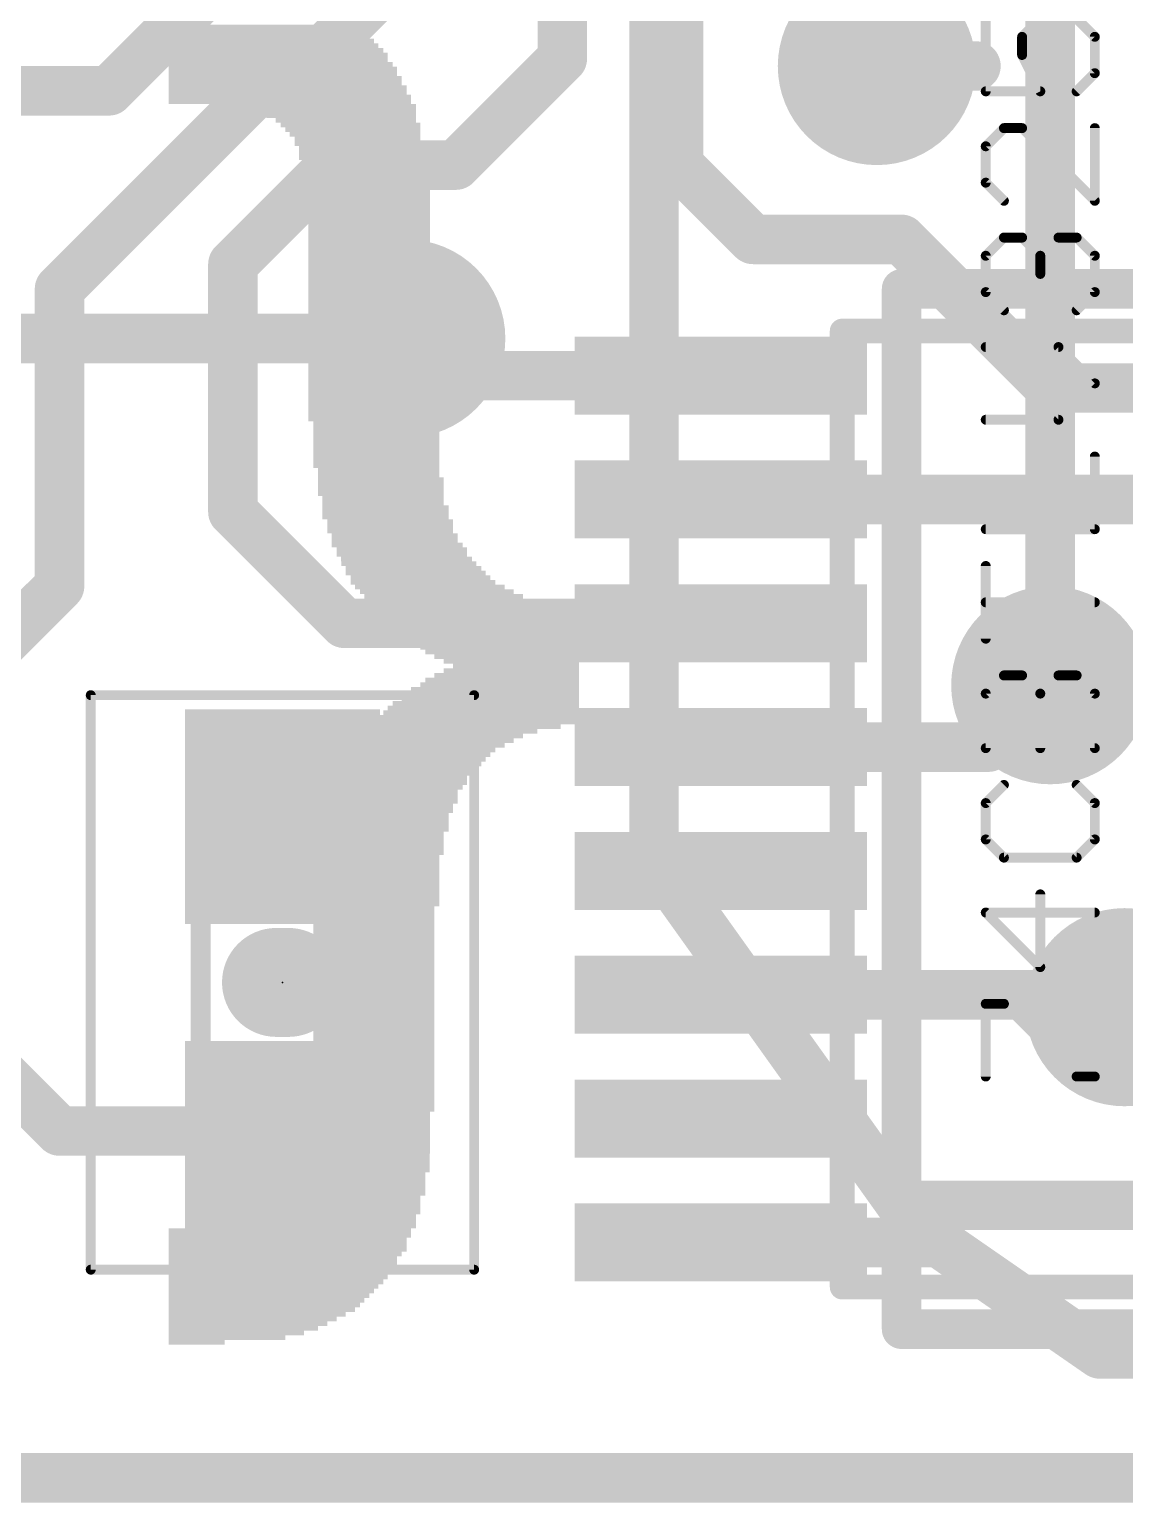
# Model space of a CAD drawing. Extents: x -15 to 92, y -11 to 29.
# Drawn here: x 18.39 to 24, y -0.13 to 7.43 of the extents above; entities that cross this region are included whole.
import ezdxf

# ---------------------------------------------------------------- set-up
doc = ezdxf.new("R2010")
doc.units = 0
for name, color, linetype in [('1', 22, 'CONTINUOUS'), ('16', 175, 'CONTINUOUS'), ('18', 82, 'CONTINUOUS'), ('20', 7, 'CONTINUOUS'), ('21', 253, 'CONTINUOUS'), ('22', 253, 'CONTINUOUS'), ('23', 7, 'CONTINUOUS'), ('27', 253, 'CONTINUOUS'), ('39', 22, 'CONTINUOUS'), ('51', 253, 'CONTINUOUS')]:
    doc.layers.add(name, color=color, linetype=linetype)

# ---------------------------------------------------------------- blocks, each defined once
blk = doc.blocks.new('RECT')
blk.add_solid([(-0.5, -0.5), (0.5, -0.5), (-0.5, 0.5), (0.5, 0.5)])
blk = doc.blocks.new('ROUNDV')
at = {"const_width": 0.5}
blk.add_lwpolyline([(0, -0.25, 1), (0, 0.25, 1), (0, -0.25)], format="xyb", dxfattribs=at)

msp = doc.modelspace()

# ---------------------------------------------------------------- linework, layer by layer
at = {"layer": '1', "const_width": 0.254}
for points in [[(21.12, 7.277), (21.12, 8.805)], [(19.431, 7.747), (18.796, 7.112)], [(20.32, 7.747), (19.812, 7.239)], [(21.717, 7.62), (21.717, 6.731)], [(20.574, 6.731), (21.12, 7.277)], [(19.685, 7.239), (18.542, 6.096)], [(19.812, 7.239), (19.685, 7.239)], [(23.241, 7.239), (22.733, 7.239)], [(18.796, 7.112), (15.875, 7.112)], [(19.431, 6.223), (19.939, 6.731)], [(19.939, 6.731), (20.574, 6.731)], [(21.717, 6.731), (22.098, 6.35)], [(22.098, 6.35), (22.86, 6.35)], [(22.86, 6.35), (23.622, 5.588)], [(19.431, 4.953), (19.431, 6.223)], [(18.542, 6.096), (18.542, 4.572)], [(20.5105, 5.6515), (20.32, 5.842)], [(21.9329, 5.6515), (20.5105, 5.6515)], [(23.622, 5.588), (24.765, 5.588)], [(24.1396, 5.0165), (21.9329, 5.0165)], [(20.0025, 4.3815), (19.431, 4.953)], [(18.542, 4.572), (17.399, 3.429)], [(20.0025, 4.3815), (21.9329, 4.3815)], [(23.622, 4.064), (23.3045, 3.7465)], [(23.3045, 3.7465), (21.9329, 3.7465)], [(21.9329, 2.4765), (23.8125, 2.4765)], [(23.8125, 2.4765), (24.003, 2.413)], [(18.226, 2.094), (18.542, 1.778)], [(18.542, 1.778), (19.597, 1.778)], [(19.597, 1.778), (19.685, 1.69)], [(21.9329, 1.2065), (23.0505, 1.2065)], [(23.0505, 1.2065), (23.876, 0.635)], [(23.876, 0.635), (29.464, 0.635)], [(46.99, 0), (0, 0)]]:
    msp.add_lwpolyline(points, dxfattribs=at)
at = {"layer": '1', "const_width": 0.127}
for points in [[(21.1649, 7.2321, 1), (21.0751, 7.3219)], [(19.685, 7.3025, 1), (19.685, 7.1755)], [(19.7299, 7.1941, 1), (19.6401, 7.2839)], [(19.7671, 7.2839, 1), (19.8569, 7.1941)], [(19.812, 7.1755, 1), (19.812, 7.3025)], [(21.0565, 7.277, 1), (21.1835, 7.277)], [(22.733, 7.3025, 1), (22.733, 7.1755)], [(23.241, 7.1755, 1), (23.241, 7.3025)], [(18.7511, 7.1569, 1), (18.8409, 7.0671)], [(18.796, 7.0485, 1), (18.796, 7.1755)], [(19.939, 6.7945, 1), (19.939, 6.6675)], [(19.9839, 6.6861, 1), (19.8941, 6.7759)], [(20.5291, 6.7759, 1), (20.6189, 6.6861)], [(20.574, 6.6675, 1), (20.574, 6.7945)], [(21.7619, 6.7759, 1), (21.6721, 6.6861)], [(21.6535, 6.731, 1), (21.7805, 6.731)], [(22.098, 6.4135, 1), (22.098, 6.2865)], [(22.0531, 6.3051, 1), (22.1429, 6.3949)], [(22.9049, 6.3949, 1), (22.8151, 6.3051)], [(22.86, 6.2865, 1), (22.86, 6.4135)], [(19.4945, 6.223, 1), (19.3675, 6.223)], [(19.3861, 6.2679, 1), (19.4759, 6.1781)], [(18.6055, 6.096, 1), (18.4785, 6.096)], [(18.4971, 6.1409, 1), (18.5869, 6.0511)], [(20.3649, 5.8869, 1), (20.2751, 5.7971)], [(20.5105, 5.715, 1), (20.5105, 5.588)], [(20.4656, 5.6066, 1), (20.5554, 5.6964)], [(21.9329, 5.588, 1), (21.9329, 5.715)], [(23.622, 5.6515, 1), (23.622, 5.5245)], [(23.5771, 5.5431, 1), (23.6669, 5.6329)], [(21.9329, 5.08, 1), (21.9329, 4.953)], [(19.4759, 4.9979, 1), (19.3861, 4.9081)], [(19.3675, 4.953, 1), (19.4945, 4.953)], [(18.5869, 4.5271, 1), (18.4971, 4.6169)], [(18.4785, 4.572, 1), (18.6055, 4.572)], [(20.0025, 4.445, 1), (20.0025, 4.318)], [(19.9576, 4.3366, 1), (20.0474, 4.4264)], [(21.9329, 4.318, 1), (21.9329, 4.445)], [(23.6669, 4.0191, 1), (23.5771, 4.1089)], [(21.9329, 3.81, 1), (21.9329, 3.683)], [(23.2596, 3.7914, 1), (23.3494, 3.7016)], [(23.3045, 3.683, 1), (23.3045, 3.81)], [(21.9329, 2.54, 1), (21.9329, 2.413)], [(23.8326, 2.5367, 1), (23.7924, 2.4163)], [(23.8125, 2.413, 1), (23.8125, 2.54)], [(23.9829, 2.3528, 1), (24.0231, 2.4732)], [(18.542, 1.8415, 1), (18.542, 1.7145)], [(19.6419, 1.8229, 1), (19.5521, 1.7331)], [(19.597, 1.7145, 1), (19.597, 1.8415)], [(18.4971, 1.7331, 1), (18.5869, 1.8229)], [(19.6401, 1.6451, 1), (19.7299, 1.7349)], [(21.9329, 1.27, 1), (21.9329, 1.143)], [(23.0866, 1.2587, 1), (23.0144, 1.1543)], [(23.0505, 1.143, 1), (23.0505, 1.27)], [(23.876, 0.6985, 1), (23.876, 0.5715)], [(23.8399, 0.5828, 1), (23.9121, 0.6872)]]:
    msp.add_lwpolyline(points, format="xyb", dxfattribs=at)
at = {"layer": '16', "const_width": 0.254}
for points in [[(23.622, 9.906), (23.622, 4.064)], [(21.59, 9.525), (21.59, 3.175)], [(20.32, 5.842), (10.033, 5.842)], [(24.003, 2.413), (24.511, 3.81)], [(21.59, 3.175), (22.86, 1.397)], [(22.86, 1.397), (27.94, 1.397)], [(46.99, 0), (0, 0)]]:
    msp.add_lwpolyline(points, dxfattribs=at)
at = {"layer": '16', "const_width": 0.127}
for points in [[(20.32, 5.7785, 1), (20.32, 5.9055)], [(23.5585, 4.064, 1), (23.6855, 4.064)], [(21.6417, 3.2119, 1), (21.5383, 3.1381)], [(21.5265, 3.175, 1), (21.6535, 3.175)], [(23.9433, 2.4347, 1), (24.0627, 2.3913)], [(22.86, 1.4605, 1), (22.86, 1.3335)], [(22.8083, 1.3601, 1), (22.9117, 1.4339)]]:
    msp.add_lwpolyline(points, format="xyb", dxfattribs=at)
at = {"layer": '20', "const_width": 0.2032}
msp.add_lwpolyline([(0, 0), (46.99, 0)], dxfattribs=at)
at = {"layer": '21'}
for points, const_width in [([(26.162, 6.096), (22.86, 6.096)], 0.2032), ([(22.86, 6.096), (22.86, 0.762)], 0.2032), ([(19.7155, 2.54), (19.6545, 2.54)], 0.5588), ([(22.86, 0.762), (26.162, 0.762)], 0.2032)]:
    msp.add_lwpolyline(points, dxfattribs=dict(at, const_width=const_width))
for points, const_width in [([(22.86, 6.1468, 1), (22.86, 6.0452)], 0.1016), ([(22.9108, 6.096, 1), (22.8092, 6.096)], 0.1016), ([(19.6545, 2.6797, 1), (19.6545, 2.4003)], 0.2794), ([(19.7155, 2.4003, 1), (19.7155, 2.6797)], 0.2794), ([(22.86, 0.8128, 1), (22.86, 0.7112)], 0.1016), ([(22.8092, 0.762, 1), (22.9108, 0.762)], 0.1016)]:
    msp.add_lwpolyline(points, format="xyb", dxfattribs=dict(at, const_width=const_width))
at = {"layer": '23'}
msp.add_point((19.685, 2.54), dxfattribs=at)
at = {"layer": '27', "const_width": 0.0508}
for points in [[(23.2913, 7.482), (23.2913, 7.1092)], [(23.4778, 7.3888), (23.571, 7.482)], [(23.7574, 7.482), (23.8506, 7.3888)], [(23.4778, 7.2956), (23.4778, 7.3888)], [(23.8506, 7.3888), (23.8506, 7.2024)], [(23.571, 7.1092), (23.4778, 7.2956)], [(23.8506, 7.2024), (23.7574, 7.1092)], [(23.2913, 7.1092), (23.571, 7.1092)], [(23.3845, 6.9207), (23.2913, 6.8275)], [(23.4778, 6.9207), (23.3845, 6.9207)], [(23.8506, 6.5479), (23.4778, 6.9207)], [(23.8506, 6.9207), (23.8506, 6.5479)], [(23.2913, 6.8275), (23.2913, 6.6411)], [(23.2913, 6.6411), (23.3845, 6.5479)], [(23.2913, 6.2662), (23.3845, 6.3594)], [(23.3845, 6.3594), (23.4778, 6.3594)], [(23.4778, 6.3594), (23.571, 6.2662)], [(23.571, 6.2662), (23.6642, 6.3594)], [(23.6642, 6.3594), (23.7574, 6.3594)], [(23.7574, 6.3594), (23.8506, 6.2662)], [(23.2913, 6.0798), (23.2913, 6.2662)], [(23.571, 6.2662), (23.571, 6.173)], [(23.8506, 6.2662), (23.8506, 6.0798)], [(23.3845, 5.9866), (23.2913, 6.0798)], [(23.8506, 6.0798), (23.7574, 5.9866)], [(23.6642, 5.7981), (23.2913, 5.7981)], [(23.8506, 5.6117), (23.6642, 5.7981)], [(23.6642, 5.4253), (23.8506, 5.6117)], [(23.2913, 5.4253), (23.6642, 5.4253)], [(23.8506, 4.8639), (23.8506, 5.2368)], [(23.2913, 4.8639), (23.8506, 4.8639)], [(23.2913, 4.3026), (23.2913, 4.6755)], [(23.8506, 4.4891), (23.2913, 4.4891)], [(23.2913, 4.021), (23.3845, 4.1142)], [(23.3845, 4.1142), (23.4778, 4.1142)], [(23.4778, 4.1142), (23.571, 4.021)], [(23.571, 4.021), (23.6642, 4.1142)], [(23.6642, 4.1142), (23.7574, 4.1142)], [(23.7574, 4.1142), (23.8506, 4.021)], [(23.2913, 3.7413), (23.2913, 4.021)], [(23.571, 3.7413), (23.571, 4.021)], [(23.8506, 4.021), (23.8506, 3.7413)], [(23.8506, 3.7413), (23.2913, 3.7413)], [(23.3845, 3.5529), (23.2913, 3.4597)], [(23.8506, 3.4597), (23.7574, 3.5529)], [(23.2913, 3.4597), (23.2913, 3.2732)], [(23.8506, 3.2732), (23.8506, 3.4597)], [(23.2913, 3.2732), (23.3845, 3.18)], [(23.7574, 3.18), (23.8506, 3.2732)], [(23.3845, 3.18), (23.7574, 3.18)], [(23.571, 2.6187), (23.571, 2.9916)], [(23.8506, 2.8983), (23.2913, 2.8983)], [(23.2913, 2.8983), (23.571, 2.6187)], [(23.2913, 2.0574), (23.2913, 2.4303)], [(23.2913, 2.4303), (23.3845, 2.4303)], [(23.3845, 2.4303), (23.7574, 2.0574)], [(23.7574, 2.0574), (23.8506, 2.0574)]]:
    msp.add_lwpolyline(points, dxfattribs=at)
at = {"layer": '27', "const_width": 0.0254}
for points in [[(23.4904, 7.3888, 1), (23.4651, 7.3888)], [(23.4688, 7.3978, 1), (23.4867, 7.3798)], [(23.8633, 7.3888, 1), (23.8379, 7.3888)], [(23.8416, 7.3798, 1), (23.8596, 7.3978)], [(23.4891, 7.3013, 1), (23.4664, 7.2899)], [(23.4651, 7.2956, 1), (23.4904, 7.2956)], [(23.8379, 7.2024, 1), (23.8633, 7.2024)], [(23.8596, 7.1934, 1), (23.8416, 7.2114)], [(23.2913, 7.1219, 1), (23.2913, 7.0965)], [(23.2786, 7.1092, 1), (23.304, 7.1092)], [(23.5596, 7.1035, 1), (23.5823, 7.1149)], [(23.571, 7.0965, 1), (23.571, 7.1219)], [(23.7484, 7.1182, 1), (23.7664, 7.1002)], [(23.3845, 6.9334, 1), (23.3845, 6.908)], [(23.3935, 6.9117, 1), (23.3756, 6.9297)], [(23.4867, 6.9297, 1), (23.4688, 6.9117)], [(23.4778, 6.908, 1), (23.4778, 6.9334)], [(23.8633, 6.9207, 1), (23.8379, 6.9207)], [(23.304, 6.8275, 1), (23.2786, 6.8275)], [(23.2823, 6.8365, 1), (23.3003, 6.8185)], [(23.3003, 6.6501, 1), (23.2823, 6.6321)], [(23.2786, 6.6411, 1), (23.304, 6.6411)], [(23.3756, 6.5389, 1), (23.3935, 6.5569)], [(23.8379, 6.5479, 1), (23.8633, 6.5479)], [(23.8416, 6.5389, 1), (23.8596, 6.5569)], [(23.3845, 6.3721, 1), (23.3845, 6.3467)], [(23.3935, 6.3504, 1), (23.3756, 6.3684)], [(23.4867, 6.3684, 1), (23.4688, 6.3504)], [(23.4778, 6.3467, 1), (23.4778, 6.3721)], [(23.6642, 6.3721, 1), (23.6642, 6.3467)], [(23.6732, 6.3504, 1), (23.6552, 6.3684)], [(23.7664, 6.3684, 1), (23.7484, 6.3504)], [(23.7574, 6.3467, 1), (23.7574, 6.3721)], [(23.304, 6.2662, 1), (23.2786, 6.2662)], [(23.2823, 6.2752, 1), (23.3003, 6.2572)], [(23.5837, 6.2662, 1), (23.5583, 6.2662)], [(23.562, 6.2752, 1), (23.5799, 6.2572)], [(23.562, 6.2572, 1), (23.5799, 6.2752)], [(23.8633, 6.2662, 1), (23.8379, 6.2662)], [(23.8416, 6.2572, 1), (23.8596, 6.2752)], [(23.5583, 6.173, 1), (23.5837, 6.173)], [(23.3003, 6.0888, 1), (23.2823, 6.0708)], [(23.2786, 6.0798, 1), (23.304, 6.0798)], [(23.8379, 6.0798, 1), (23.8633, 6.0798)], [(23.8596, 6.0708, 1), (23.8416, 6.0888)], [(23.3756, 5.9776, 1), (23.3935, 5.9955)], [(23.7484, 5.9955, 1), (23.7664, 5.9776)], [(23.2913, 5.8108, 1), (23.2913, 5.7854)], [(23.6732, 5.8071, 1), (23.6552, 5.7891)], [(23.6642, 5.7854, 1), (23.6642, 5.8108)], [(23.8596, 5.6027, 1), (23.8416, 5.6207)], [(23.8416, 5.6027, 1), (23.8596, 5.6207)], [(23.2913, 5.438, 1), (23.2913, 5.4126)], [(23.6552, 5.4342, 1), (23.6732, 5.4163)], [(23.6642, 5.4126, 1), (23.6642, 5.438)], [(23.8633, 5.2368, 1), (23.8379, 5.2368)], [(23.2913, 4.8766, 1), (23.2913, 4.8512)], [(23.8379, 4.8639, 1), (23.8633, 4.8639)], [(23.8506, 4.8512, 1), (23.8506, 4.8766)], [(23.304, 4.6755, 1), (23.2786, 4.6755)], [(23.2913, 4.5018, 1), (23.2913, 4.4764)], [(23.8506, 4.4764, 1), (23.8506, 4.5018)], [(23.2786, 4.3026, 1), (23.304, 4.3026)], [(23.3845, 4.1269, 1), (23.3845, 4.1015)], [(23.3935, 4.1052, 1), (23.3756, 4.1232)], [(23.4867, 4.1232, 1), (23.4688, 4.1052)], [(23.4778, 4.1015, 1), (23.4778, 4.1269)], [(23.6642, 4.1269, 1), (23.6642, 4.1015)], [(23.6732, 4.1052, 1), (23.6552, 4.1232)], [(23.7664, 4.1232, 1), (23.7484, 4.1052)], [(23.7574, 4.1015, 1), (23.7574, 4.1269)], [(23.304, 4.021, 1), (23.2786, 4.021)], [(23.2823, 4.0299, 1), (23.3003, 4.012)], [(23.5837, 4.021, 1), (23.5583, 4.021)], [(23.562, 4.0299, 1), (23.5799, 4.012)], [(23.562, 4.012, 1), (23.5799, 4.0299)], [(23.8633, 4.021, 1), (23.8379, 4.021)], [(23.8416, 4.012, 1), (23.8596, 4.0299)], [(23.2913, 3.754, 1), (23.2913, 3.7286)], [(23.2786, 3.7413, 1), (23.304, 3.7413)], [(23.5583, 3.7413, 1), (23.5837, 3.7413)], [(23.8379, 3.7413, 1), (23.8633, 3.7413)], [(23.8506, 3.7286, 1), (23.8506, 3.754)], [(23.3935, 3.5439, 1), (23.3756, 3.5618)], [(23.7664, 3.5618, 1), (23.7484, 3.5439)], [(23.304, 3.4597, 1), (23.2786, 3.4597)], [(23.2823, 3.4686, 1), (23.3003, 3.4507)], [(23.8633, 3.4597, 1), (23.8379, 3.4597)], [(23.8416, 3.4507, 1), (23.8596, 3.4686)], [(23.3003, 3.2822, 1), (23.2823, 3.2643)], [(23.2786, 3.2732, 1), (23.304, 3.2732)], [(23.8379, 3.2732, 1), (23.8633, 3.2732)], [(23.8596, 3.2643, 1), (23.8416, 3.2822)], [(23.3845, 3.1927, 1), (23.3845, 3.1673)], [(23.3756, 3.171, 1), (23.3935, 3.189)], [(23.7484, 3.189, 1), (23.7664, 3.171)], [(23.7574, 3.1673, 1), (23.7574, 3.1927)], [(23.5837, 2.9916, 1), (23.5583, 2.9916)], [(23.2913, 2.911, 1), (23.2913, 2.8856)], [(23.3003, 2.9073, 1), (23.2823, 2.8894)], [(23.8506, 2.8856, 1), (23.8506, 2.911)], [(23.5583, 2.6187, 1), (23.5837, 2.6187)], [(23.562, 2.6097, 1), (23.5799, 2.6277)], [(23.304, 2.4303, 1), (23.2786, 2.4303)], [(23.2913, 2.443, 1), (23.2913, 2.4175)], [(23.3935, 2.4392, 1), (23.3756, 2.4213)], [(23.3845, 2.4175, 1), (23.3845, 2.443)], [(23.2786, 2.0574, 1), (23.304, 2.0574)], [(23.7574, 2.0701, 1), (23.7574, 2.0447)], [(23.7484, 2.0484, 1), (23.7664, 2.0664)], [(23.8506, 2.0447, 1), (23.8506, 2.0701)]]:
    msp.add_lwpolyline(points, format="xyb", dxfattribs=at)
at = {"layer": '39', "const_width": 0.0508}
for points in [[(18.702, 1.067), (18.702, 4.013)], [(18.702, 4.013), (20.668, 4.013)], [(20.668, 4.013), (20.668, 1.067)], [(20.668, 1.067), (18.702, 1.067)]]:
    msp.add_lwpolyline(points, dxfattribs=at)
at = {"layer": '39', "const_width": 0.0254}
for points in [[(18.7147, 4.013, 1), (18.6893, 4.013)], [(18.702, 4.0257, 1), (18.702, 4.0003)], [(20.6807, 4.013, 1), (20.6553, 4.013)], [(20.668, 4.0003, 1), (20.668, 4.0257)], [(18.702, 1.0797, 1), (18.702, 1.0543)], [(18.6893, 1.067, 1), (18.7147, 1.067)], [(20.6553, 1.067, 1), (20.6807, 1.067)], [(20.668, 1.0543, 1), (20.668, 1.0797)]]:
    msp.add_lwpolyline(points, format="xyb", dxfattribs=at)
at = {"layer": '51'}
for points, const_width in [([(22.5552, 5.9119, 1), (22.5552, 5.8484)], 0.0635), ([(22.587, 5.8801, 1), (22.5235, 5.8801)], 0.0635), ([(19.2914, 2.896, 1), (19.2406, 2.896)], 0.0508), ([(20.1424, 2.896, 1), (20.0916, 2.896)], 0.0508), ([(19.2406, 2.184, 1), (19.2914, 2.184)], 0.0508), ([(20.0916, 2.184, 1), (20.1424, 2.184)], 0.0508), ([(22.5552, 1.0096, 1), (22.5552, 0.9462)], 0.0635), ([(22.5235, 0.9779, 1), (22.587, 0.9779)], 0.0635)]:
    msp.add_lwpolyline(points, format="xyb", dxfattribs=dict(at, const_width=const_width))
for points, const_width in [([(22.5552, 0.9779), (22.5552, 5.8801)], 0.127), ([(22.5552, 5.8801), (26.4668, 5.8801)], 0.127), ([(19.266, 2.896), (19.266, 2.184)], 0.1016), ([(20.117, 2.896), (20.117, 2.184)], 0.1016), ([(26.4668, 0.9779), (22.5552, 0.9779)], 0.127)]:
    msp.add_lwpolyline(points, dxfattribs=dict(at, const_width=const_width))

# ---------------------------------------------------------------- block references
at = {"layer": '1', "xscale": 0.4, "yscale": 1.5, "rotation": 90}
for p in [(21.9329, 5.6515), (21.9329, 5.0165), (21.9329, 4.3815), (21.9329, 3.7465), (21.9329, 3.1115), (21.9329, 2.4765), (21.9329, 1.8415), (21.9329, 1.2065)]:
    msp.add_blockref('RECT', p, dxfattribs=at)
at = {"layer": '1', "xscale": 1.1, "rotation": 270}
for p in [(19.685, 3.39), (19.685, 1.69)]:
    msp.add_blockref('RECT', p, dxfattribs=at)
at = {"layer": '18', "xscale": 1.016, "yscale": 1.016}
for p in [(22.733, 7.239), (22.733, 7.239), (20.32, 5.842), (20.32, 5.842), (23.622, 4.064), (23.622, 4.064), (24.003, 2.413), (24.003, 2.413)]:
    msp.add_blockref('ROUNDV', p, dxfattribs=at)
at = {"layer": '22'}
for p, xscale, yscale in [((19.5796, 7.4385), 0.955, 0.0239), ((19.6038, 7.4146), 1.0033, 0.0239), ((19.6165, 7.3907), 1.0287, 0.0239), ((19.6279, 7.3667), 1.0516, 0.0241), ((19.6393, 7.3427), 1.0744, 0.0239), ((19.652, 7.3189), 1.0998, 0.0239), ((19.6635, 7.295), 1.1227, 0.0239), ((19.6635, 7.2711), 1.1227, 0.0239), ((19.6762, 7.2472), 1.1481, 0.0239), ((19.6876, 7.2232), 1.1709, 0.0241), ((19.6876, 7.1992), 1.1709, 0.0239), ((19.699, 7.1754), 1.1938, 0.0239), ((19.699, 7.1515), 1.1938, 0.0239), ((19.7117, 7.1276), 1.2192, 0.0239), ((19.7117, 7.1037), 1.2192, 0.0239), ((19.7232, 7.0797), 1.2421, 0.0241), ((19.7232, 7.0557), 1.2421, 0.0239), ((19.8667, 7.0318), 1.0058, 0.0239), ((19.9505, 7.008), 0.8382, 0.0239), ((19.986, 6.9841), 0.7671, 0.0239), ((20.0102, 6.9602), 0.7188, 0.0239), ((20.0343, 6.9363), 0.7163, 0.0239), ((20.0457, 6.9123), 0.6934, 0.0241), ((20.0572, 6.8883), 0.6706, 0.0239), ((20.0699, 6.8645), 0.6452, 0.0239), ((20.0826, 6.8406), 0.6706, 0.0239), ((20.094, 6.8167), 0.6477, 0.0239), ((20.094, 6.7928), 0.6477, 0.0239), ((20.094, 6.7688), 0.6477, 0.0241), ((20.1067, 6.7448), 0.6223, 0.0239), ((20.1067, 6.7209), 0.6223, 0.0239), ((20.1067, 6.6971), 0.6223, 0.0239), ((20.1067, 6.6732), 0.6223, 0.0239), ((20.1181, 6.6493), 0.6452, 0.0239), ((20.1296, 6.6253), 0.6223, 0.0241), ((20.1296, 6.6013), 0.6223, 0.0239), ((20.1296, 6.5774), 0.6223, 0.0239), ((20.1296, 6.5536), 0.6223, 0.0239), ((20.1296, 6.5297), 0.6223, 0.0239), ((20.1296, 6.5058), 0.6223, 0.0239), ((20.1296, 6.4818), 0.6223, 0.0241), ((20.1296, 6.4578), 0.6223, 0.0239), ((20.1296, 6.4339), 0.6223, 0.0239), ((20.1296, 6.41), 0.6223, 0.0239), ((20.1296, 6.3862), 0.6223, 0.0239), ((20.1296, 6.3623), 0.6223, 0.0239), ((20.1296, 6.3383), 0.6223, 0.0241), ((20.1296, 6.3143), 0.6223, 0.0239), ((20.1296, 6.2904), 0.6223, 0.0239), ((20.141, 6.2665), 0.6452, 0.0239), ((20.141, 6.2427), 0.6452, 0.0239), ((20.141, 6.2188), 0.6452, 0.0239), ((20.141, 6.1948), 0.6452, 0.0241), ((20.141, 6.1708), 0.6452, 0.0239), ((20.141, 6.1469), 0.6452, 0.0239), ((20.141, 6.123), 0.6452, 0.0239), ((20.141, 6.0991), 0.6452, 0.0239), ((20.141, 6.0753), 0.6452, 0.0239), ((20.141, 6.0514), 0.6452, 0.0239), ((20.141, 6.0274), 0.6452, 0.0241), ((20.141, 6.0034), 0.6452, 0.0239), ((20.141, 5.9795), 0.6452, 0.0239), ((20.141, 5.9556), 0.6452, 0.0239), ((20.141, 5.9318), 0.6452, 0.0239), ((20.141, 5.9079), 0.6452, 0.0239), ((20.141, 5.8839), 0.6452, 0.0241), ((20.141, 5.8599), 0.6452, 0.0239), ((20.141, 5.836), 0.6452, 0.0239), ((20.141, 5.8121), 0.6452, 0.0239), ((20.141, 5.7883), 0.6452, 0.0239), ((20.141, 5.7644), 0.6452, 0.0239), ((20.141, 5.7404), 0.6452, 0.0241), ((20.141, 5.7164), 0.6452, 0.0239), ((20.141, 5.6925), 0.6452, 0.0239), ((20.141, 5.6686), 0.6452, 0.0239), ((20.141, 5.6447), 0.6452, 0.0239), ((20.141, 5.6209), 0.6452, 0.0239), ((20.141, 5.5969), 0.6452, 0.0241), ((20.141, 5.5729), 0.6452, 0.0239), ((20.141, 5.549), 0.6452, 0.0239), ((20.141, 5.5251), 0.6452, 0.0239), ((20.141, 5.5012), 0.6452, 0.0239), ((20.141, 5.4774), 0.6452, 0.0239), ((20.141, 5.4534), 0.6452, 0.0241), ((20.141, 5.4294), 0.6452, 0.0239), ((20.1537, 5.4055), 0.6198, 0.0239), ((20.1664, 5.3816), 0.6452, 0.0239), ((20.1664, 5.3577), 0.6452, 0.0239), ((20.1664, 5.3338), 0.6452, 0.0239), ((20.1664, 5.31), 0.6452, 0.0239), ((20.1664, 5.286), 0.6452, 0.0241), ((20.1664, 5.262), 0.6452, 0.0239), ((20.1664, 5.2381), 0.6452, 0.0239), ((20.1664, 5.2142), 0.6452, 0.0239), ((20.1664, 5.1903), 0.6452, 0.0239), ((20.1778, 5.1665), 0.6223, 0.0239), ((20.1778, 5.1425), 0.6223, 0.0241), ((20.1892, 5.1185), 0.6452, 0.0239), ((20.1892, 5.0946), 0.6452, 0.0239), ((20.1892, 5.0707), 0.6452, 0.0239), ((20.1892, 5.0468), 0.6452, 0.0239), ((20.2007, 5.023), 0.6223, 0.0239), ((20.2007, 4.999), 0.6223, 0.0241), ((20.2134, 4.9749), 0.6477, 0.0239), ((20.2134, 4.9511), 0.6477, 0.0239), ((20.2134, 4.9272), 0.6477, 0.0239), ((20.2375, 4.9033), 0.6452, 0.0239), ((20.2375, 4.8794), 0.6452, 0.0239), ((20.2375, 4.8554), 0.6452, 0.0241), ((20.2604, 4.8314), 0.6452, 0.0239), ((20.2604, 4.8076), 0.6452, 0.0239), ((20.2731, 4.7837), 0.6706, 0.0239), ((20.2972, 4.7598), 0.668, 0.0239), ((20.2972, 4.7359), 0.668, 0.0239), ((20.3213, 4.7119), 0.6706, 0.0241), ((20.3328, 4.6879), 0.6934, 0.0239), ((20.3569, 4.6641), 0.696, 0.0239), ((20.3683, 4.6402), 0.7188, 0.0239), ((20.3924, 4.6163), 0.7163, 0.0239), ((20.4051, 4.5924), 0.7417, 0.0239), ((20.4407, 4.5684), 0.7671, 0.0241), ((20.4763, 4.5444), 0.7874, 0.0239), ((20.5118, 4.5205), 0.8128, 0.0239), ((20.5487, 4.4967), 0.8865, 0.0239), ((20.621, 4.4728), 0.9804, 0.0239), ((20.6795, 4.4489), 1.0516, 0.0239), ((20.6909, 4.425), 1.0287, 0.0239), ((20.7036, 4.401), 1.0033, 0.0241), ((20.715, 4.377), 0.9804, 0.0239), ((20.7277, 4.3532), 0.955, 0.0239), ((20.7506, 4.3293), 0.9093, 0.0239), ((20.7633, 4.3054), 0.8839, 0.0239), ((20.7747, 4.2815), 0.8611, 0.0239), ((20.7988, 4.2575), 0.8128, 0.0241), ((20.8115, 4.2335), 0.7874, 0.0239), ((20.8344, 4.2096), 0.7417, 0.0239), ((20.8585, 4.1858), 0.6934, 0.0239), ((20.8827, 4.1619), 0.6452, 0.0239), ((20.8115, 4.09), 0.7874, 0.0239), ((20.8344, 4.114), 0.7417, 0.0241), ((20.8585, 4.138), 0.6934, 0.0239), ((20.7506, 3.9945), 0.9093, 0.0239), ((20.7633, 4.0184), 0.8839, 0.0239), ((20.7747, 4.0423), 0.8611, 0.0239), ((20.7988, 4.0661), 0.8128, 0.0239), ((20.7036, 3.9226), 1.0033, 0.0239), ((20.715, 3.9465), 0.9804, 0.0239), ((20.7277, 3.9705), 0.955, 0.0241), ((20.621, 3.851), 0.9804, 0.0239), ((20.6795, 3.8749), 1.0516, 0.0239), ((20.6909, 3.8988), 1.0287, 0.0239), ((20.4763, 3.7791), 0.7874, 0.0239), ((20.5118, 3.803), 0.8128, 0.0239), ((20.5614, 3.827), 0.8611, 0.0241), ((20.3924, 3.7075), 0.7163, 0.0239), ((20.4407, 3.7552), 0.7671, 0.0239), ((20.4166, 3.7314), 0.7188, 0.0239), ((20.3569, 3.6595), 0.696, 0.0239), ((20.3442, 3.6356), 0.6706, 0.0239), ((20.381, 3.6835), 0.6934, 0.0241), ((20.2972, 3.564), 0.668, 0.0239), ((20.2858, 3.5401), 0.6452, 0.0239), ((20.3213, 3.6117), 0.6706, 0.0239), ((20.3086, 3.5879), 0.6452, 0.0239), ((20.2604, 3.5161), 0.6452, 0.0241), ((20.2604, 3.4921), 0.6452, 0.0239), ((20.2604, 3.4682), 0.6452, 0.0239), ((20.2375, 3.4443), 0.6452, 0.0239), ((20.2375, 3.4205), 0.6452, 0.0239), ((20.2261, 3.3966), 0.6223, 0.0239), ((20.2134, 3.3486), 0.6477, 0.0239), ((20.2134, 3.3247), 0.6477, 0.0239), ((20.2261, 3.3726), 0.6223, 0.0241), ((20.2007, 3.3008), 0.6223, 0.0239), ((20.2007, 3.277), 0.6223, 0.0239), ((20.2007, 3.2531), 0.6223, 0.0239), ((20.1892, 3.2291), 0.6452, 0.0241), ((20.1892, 3.2051), 0.6452, 0.0239), ((20.1778, 3.1812), 0.6223, 0.0239), ((20.1778, 3.1573), 0.6223, 0.0239), ((20.1778, 3.1334), 0.6223, 0.0239), ((20.1778, 3.1096), 0.6223, 0.0239), ((20.1778, 3.0856), 0.6223, 0.0241), ((20.1664, 3.0616), 0.6452, 0.0239), ((20.1664, 3.0377), 0.6452, 0.0239), ((20.1664, 3.0138), 0.6452, 0.0239), ((20.1664, 2.9899), 0.6452, 0.0239), ((20.1664, 2.9661), 0.6452, 0.0239), ((20.1664, 2.9421), 0.6452, 0.0241), ((20.1537, 2.9181), 0.6198, 0.0239), ((20.1537, 2.8942), 0.6198, 0.0239), ((20.1537, 2.8703), 0.6198, 0.0239), ((20.1537, 2.8464), 0.6198, 0.0239), ((20.1537, 2.8226), 0.6198, 0.0239), ((20.1537, 2.7985), 0.6198, 0.0241), ((20.1537, 2.7745), 0.6198, 0.0239), ((20.1537, 2.7507), 0.6198, 0.0239), ((20.1537, 2.7268), 0.6198, 0.0239), ((20.1537, 2.7029), 0.6198, 0.0239), ((20.1537, 2.679), 0.6198, 0.0239), ((20.1537, 2.6552), 0.6198, 0.0239), ((20.1537, 2.6312), 0.6198, 0.0241), ((20.1537, 2.6072), 0.6198, 0.0239), ((20.1537, 2.5833), 0.6198, 0.0239), ((20.1537, 2.5594), 0.6198, 0.0239), ((20.1537, 2.5355), 0.6198, 0.0239), ((20.1537, 2.5117), 0.6198, 0.0239), ((20.1537, 2.4876), 0.6198, 0.0241), ((20.1537, 2.4637), 0.6198, 0.0239), ((20.1537, 2.4398), 0.6198, 0.0239), ((20.1537, 2.4159), 0.6198, 0.0239), ((20.1537, 2.392), 0.6198, 0.0239), ((20.1537, 2.3681), 0.6198, 0.0239), ((20.1537, 2.3441), 0.6198, 0.0241), ((20.1537, 2.3201), 0.6198, 0.0239), ((20.1537, 2.2963), 0.6198, 0.0239), ((20.1537, 2.2724), 0.6198, 0.0239), ((20.1537, 2.2485), 0.6198, 0.0239), ((20.1537, 2.2246), 0.6198, 0.0239), ((20.1537, 2.2006), 0.6198, 0.0241), ((20.1537, 2.1766), 0.6198, 0.0239), ((20.1537, 2.1528), 0.6198, 0.0239), ((20.1537, 2.1289), 0.6198, 0.0239), ((20.1537, 2.105), 0.6198, 0.0239), ((20.1537, 2.0811), 0.6198, 0.0239), ((20.1537, 2.0571), 0.6198, 0.0241), ((20.1537, 2.0331), 0.6198, 0.0239), ((20.1537, 2.0092), 0.6198, 0.0239), ((20.1537, 1.9854), 0.6198, 0.0239), ((20.1537, 1.9615), 0.6198, 0.0239), ((20.141, 1.8897), 0.6452, 0.0241), ((20.1537, 1.9376), 0.6198, 0.0239), ((20.1537, 1.9137), 0.6198, 0.0239), ((20.1296, 1.8657), 0.6223, 0.0239), ((20.1296, 1.8419), 0.6223, 0.0239), ((20.1296, 1.818), 0.6223, 0.0239), ((20.1296, 1.7941), 0.6223, 0.0239), ((20.1296, 1.7702), 0.6223, 0.0239), ((20.1296, 1.7462), 0.6223, 0.0241), ((20.1181, 1.6506), 0.6452, 0.0239), ((20.1296, 1.7222), 0.6223, 0.0239), ((20.1296, 1.6983), 0.6223, 0.0239), ((20.1296, 1.6745), 0.6223, 0.0239), ((20.1181, 1.6267), 0.6452, 0.0239), ((20.1181, 1.6027), 0.6452, 0.0241), ((20.1181, 1.5787), 0.6452, 0.0239), ((20.094, 1.531), 0.6477, 0.0239), ((20.094, 1.5071), 0.6477, 0.0239), ((20.1067, 1.5548), 0.6223, 0.0239), ((20.0572, 1.4352), 0.6706, 0.0239), ((20.0826, 1.4832), 0.6706, 0.0239), ((20.0826, 1.4592), 0.6706, 0.0241), ((20.0216, 1.3636), 0.7417, 0.0239), ((20.0457, 1.3875), 0.6934, 0.0239), ((20.0572, 1.4113), 0.6706, 0.0239), ((19.9022, 1.2917), 0.9347, 0.0239), ((19.9505, 1.3157), 0.8382, 0.0241), ((19.986, 1.3397), 0.7671, 0.0239), ((19.7232, 1.2678), 1.2421, 0.0239), ((19.7232, 1.2439), 1.2421, 0.0239), ((19.7117, 1.2201), 1.2192, 0.0239), ((19.7117, 1.1962), 1.2192, 0.0239), ((19.7117, 1.1722), 1.2192, 0.0241), ((19.699, 1.1482), 1.1938, 0.0239), ((19.6876, 1.1243), 1.1709, 0.0239), ((19.6876, 1.1004), 1.1709, 0.0239), ((19.6762, 1.0766), 1.1481, 0.0239), ((19.6762, 1.0527), 1.1481, 0.0239), ((19.6635, 1.0288), 1.1227, 0.0239), ((19.652, 1.0048), 1.0998, 0.0241), ((19.6393, 0.9808), 1.0744, 0.0239), ((19.6279, 0.9569), 1.0516, 0.0239), ((19.6165, 0.933), 1.0287, 0.0239), ((19.6038, 0.9092), 1.0033, 0.0239), ((19.5923, 0.8853), 0.9804, 0.0239), ((19.5796, 0.8613), 0.955, 0.0241), ((19.5555, 0.8373), 0.9068, 0.0239), ((19.5327, 0.8134), 0.8611, 0.0239), ((19.5085, 0.7895), 0.8128, 0.0239), ((19.4844, 0.7657), 0.7645, 0.0239), ((19.4488, 0.7418), 0.6934, 0.0239), ((19.2456, 0.6938), 0.287, 0.0239), ((19.4006, 0.7178), 0.5969, 0.0241)]:
    msp.add_blockref('RECT', p, dxfattribs=dict(at, xscale=xscale, yscale=yscale))
at = {"layer": '51', "xscale": 0.5001, "yscale": 0.95, "rotation": 270}
for p in [(19.6901, 3.1282), (19.6901, 1.9598)]:
    msp.add_blockref('RECT', p, dxfattribs=at)

doc.saveas('drawing.dxf')
